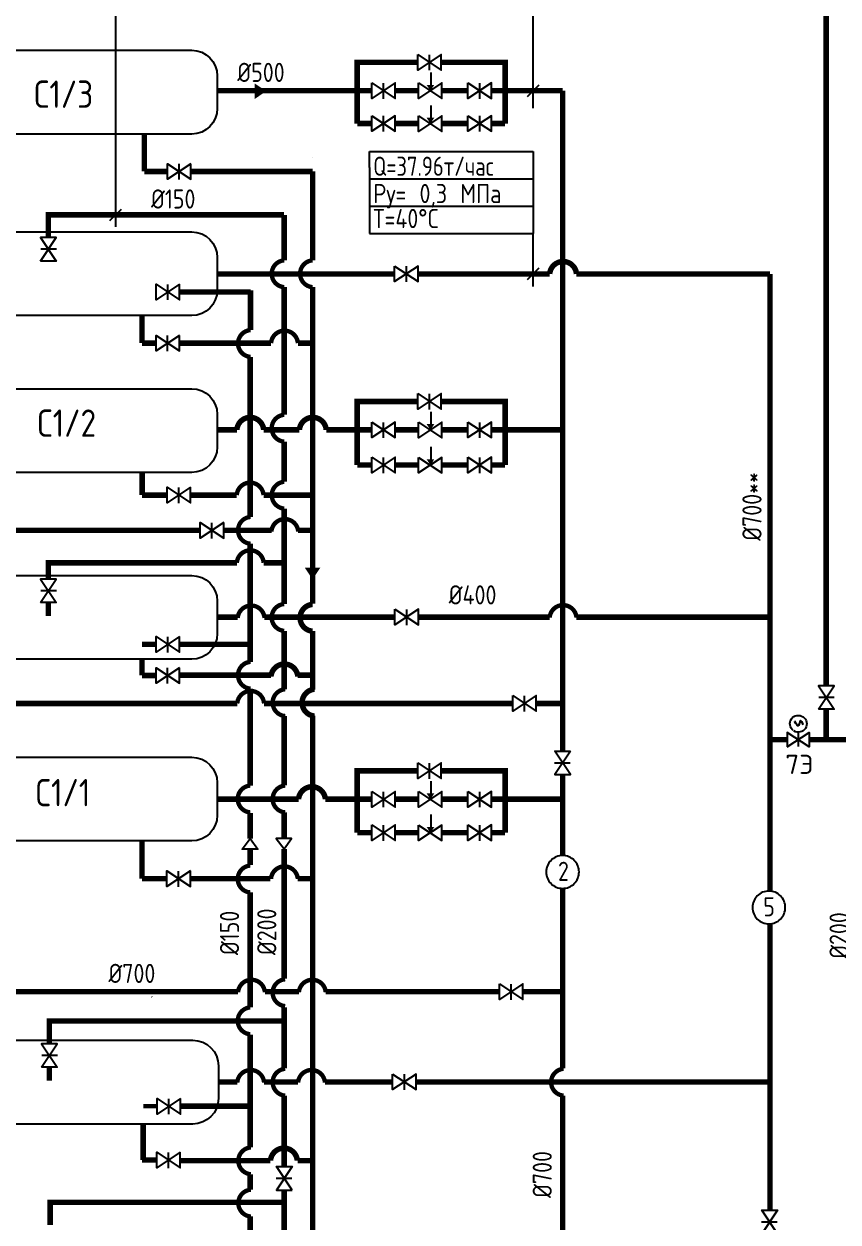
# Model space of a CAD drawing. Extents: x 0 to 118900, y 0 to 84100.
# Drawn here: x 34494 to 49379, y 51157 to 73065 of the extents above; entities that cross this region are included whole.
import ezdxf

# ---------------------------------------------------------------- set-up
doc = ezdxf.new("R2010")
doc.units = 0
doc.header["$LTSCALE"] = 1000
doc.linetypes.add('HIDDEN', pattern=[9.524999999999999, 6.35, -3.175])
doc.layers.get('0').update_dxf_attribs({"linetype": 'CONTINUOUS'})
for name, color, linetype in [('LAYER1', 7, 'CONTINUOUS'), ('LAYER2', 7, 'CONTINUOUS'), ('ВОДА', 135, 'CONTINUOUS'), ('НЕФТЬ', 14, 'CONTINUOUS')]:
    doc.layers.add(name, color=color, linetype=linetype)
doc.styles.get("Standard").update_dxf_attribs({"font": 'txt.shx', "width": 0.75})

msp = doc.modelspace()

# ---------------------------------------------------------------- linework, layer by layer
for p, q in [((36172.23697444925, 69357.70978309633), (36172.23697444925, 73843.73028681662)), ((43804.6733674634, 71526.96491546152), (43804.67336746341, 73826.46911889726)), ((43699.47901948345, 71739.17931051854), (43911.61105383941, 71951.3113448745)), ((40810.1997559364, 70441.48789791191), (40810.1997559364, 70732.92792351349)), ((40810.1997559364, 70732.9279235135), (41671.05387744441, 70732.9279235135)), ((41671.05387744441, 70732.9279235135), (43804.67369840632, 70732.9279235135)), ((43804.67369840632, 70732.9279235135), (43804.67369840632, 69232.9279235135)), ((40810.1997559364, 70441.48789791191), (40810.1997559364, 69232.9279235135)), ((40810.1997559364, 70232.92792351352), (41671.05387744441, 70232.9279235135)), ((41671.05387744441, 70232.9279235135), (43804.67369840632, 70232.9279235135)), ((36067.04262646929, 69468.78018648356), (36279.17466082526, 69680.91222083953)), ((40810.1997559364, 69732.9279235135), (41671.05387744441, 69732.9279235135)), ((41671.05387744441, 69732.9279235135), (43804.67369840632, 69732.9279235135)), ((40810.1997559364, 69232.9279235135), (41671.05387744441, 69232.9279235135)), ((41671.05387744441, 69232.9279235135), (43804.67369840632, 69232.9279235135)), ((43804.67369840632, 68265.45639831867), (43804.67369840632, 69232.9279235135)), ((43699.47935042637, 68393.22956004976), (43911.61138478233, 68605.36159440572))]:
    msp.add_line(p, q)
at = {"color": 14, "const_width": 100}
for points in [[(22029.32434057939, 76653.42727631342), (49162.8640408931, 76653.42727631342), (49162.8640408931, 60962.90068364411)], [(41695.25319310656, 72364.36377180996), (40587.28389446289, 72364.36377180996), (40587.28389446289, 71244.37365849849)], [(43291.80447701423, 71244.37365849849), (43291.80447701423, 72364.36377180996), (42124.39307979745, 72364.36377180996)], [(40853.68503970961, 71844.37365849849), (38029.63814474159, 71844.37365849849)], [(41707.90205310896, 71844.37365849849), (41282.82492640047, 71844.37365849849)], [(42610.65661081002, 71844.37365849849), (42137.04193979985, 71844.37365849849)], [(43291.80447701423, 71844.37365849849), (43039.79649750088, 71844.37365849849)], [(44342.1504024273, 71844.37365849849), (43291.80447701423, 71844.37365849849)], [(44342.1504024273, 71844.37365849849), (44342.1504024273, 70202.06899045329)], [(40853.68503970961, 71244.37365849849), (40587.28389446289, 71244.37365849849)], [(41707.90205310896, 71244.37365849849), (41282.82492640047, 71244.37365849849)], [(42610.65661081002, 71244.37365849849), (42137.04193979985, 71244.37365849849)], [(43291.80447701423, 71244.37365849849), (43039.79649750088, 71244.37365849849)], [(44342.1504024273, 70202.06899045329), (44342.1504024273, 68742.56215235905)], [(44342.1504024273, 68720.73871942094), (44342.1504024273, 59767.52067446349)], [(41695.25319310656, 66162.13709814564), (40587.28389446289, 66162.13709814564), (40587.28389446289, 64999.12843603495)], [(43291.80447701423, 64999.12843603495), (43291.80447701423, 66162.13709814564), (42124.39307979745, 66162.13709814564)], [(38386.22915883086, 65642.14698483417), (38029.63814474159, 65642.14698483417)], [(39529.90101459462, 65642.14698483417), (38876.9164909598, 65642.14698483417)], [(40853.68503970961, 65642.14698483417), (40020.58834672357, 65642.14698483417)], [(41707.90205310896, 65642.14698483417), (41282.82492640047, 65642.14698483417)], [(42610.65661081002, 65642.14698483417), (42137.04193979985, 65642.14698483417)], [(44342.1504024273, 65642.14698483417), (43039.79649750088, 65642.14698483417)], [(40853.68503970961, 64999.12843603495), (40587.28389446289, 64999.12843603495)], [(41707.90205310896, 64999.12843603495), (41282.82492640047, 64999.12843603495)], [(42610.65661081002, 64999.12843603495), (42137.04193979985, 64999.12843603495)], [(43291.80447701423, 64999.12843603495), (43039.79649750088, 64999.12843603495)], [(38393.61804919188, 60640.04726673714), (30371.73811917074, 60640.04726673714)], [(43430.19962516145, 60640.04726673714), (38884.30538132082, 60640.04726673714)], [(44342.1504024273, 60640.04726673714), (43859.33951185236, 60640.04726673714)], [(49162.8640408931, 60749.96102287649), (49162.8640408931, 60748.33074029867)], [(49162.8640408931, 60533.76079695323), (49162.8640408931, 59978.24225611917)], [(41695.25319310656, 59408.34052427797), (40587.28389446289, 59408.34052427797), (40587.28389446289, 58275.26500015013)], [(43291.80447701423, 58275.26500015013), (43291.80447701423, 59408.34052427797), (42124.39307979745, 59408.34052427797)], [(44342.1504024273, 59338.38078777264), (44342.1504024273, 57857.98874055566)], [(39514.65824475748, 58888.3504109665), (38029.63814474159, 58888.3504109665)], [(40587.28389446289, 58888.3504109665), (40005.34557688642, 58888.3504109665)], [(40853.68503970961, 58888.3504109665), (40587.28389446289, 58888.3504109665)], [(41707.90205310896, 58888.3504109665), (41282.82492640047, 58888.3504109665)], [(42610.65661081002, 58888.3504109665), (42137.04193979985, 58888.3504109665)], [(43291.80447701423, 58888.3504109665), (43039.79649750088, 58888.3504109665)], [(44342.1504024273, 58888.3504109665), (43291.80447701423, 58888.3504109665)], [(40853.68503970961, 58275.26500015013), (40587.28389446289, 58275.26500015013)], [(41707.90205310896, 58275.26500015013), (41282.82492640047, 58275.26500015013)], [(42610.65661081002, 58275.26500015013), (42137.04193979985, 58275.26500015013)], [(43291.80447701423, 58275.26500015013), (43039.79649750088, 58275.26500015013)], [(44342.1504024273, 57257.98993691766), (44342.1504024273, 53967.74833465507)], [(29353.70717029451, 55367.82014227621), (38409.45079655152, 55367.82014227621)], [(38898.44743181989, 55367.82014227621), (39522.05923872374, 55367.82014227621)], [(40011.0558304818, 55367.82014227621), (43187.50592646142, 55367.82014227621)], [(43616.64581315231, 55367.82014227621), (44342.1504024273, 55367.82014227621)], [(44342.1504024273, 53470.19124059543), (44342.1504024273, 50678.50348908089)]]:
    msp.add_lwpolyline(points, dxfattribs=at)
for points in [[(37560.88814474159, 71051.79291105548), (31649.95982500643, 71051.7929110555, -0.414213562373095), (31181.20982500643, 71520.5429110555), (31181.20982500643, 72114.13441475306, -0.4142135623730953), (31649.95982500643, 72582.88441475306), (37560.88814474159, 72582.88441475306, -0.414213562373095), (38029.63814474159, 72114.13441475306), (38029.63814474159, 71520.54291105548, -0.4142135623730953)], [(37560.88814474159, 67730.93287523501), (31649.95982500643, 67730.93287523501, -0.4142135623730949), (31181.20982500643, 68199.68287523501), (31181.20982500643, 68793.27437893259, -0.4142135623730953), (31649.95982500643, 69262.02437893259), (37560.88814474159, 69262.02437893259, -0.414213562373095), (38029.63814474159, 68793.27437893259), (38029.63814474159, 68199.68287523501, -0.4142135623730954)], [(37560.88814474159, 64862.73489260078), (31649.95982500643, 64862.7348926008, -0.4142135623730949), (31181.20982500643, 65331.4848926008), (31181.20982500643, 65925.07639629835, -0.4142135623730952), (31649.95982500643, 66393.82639629835), (37560.88814474159, 66393.82639629835, -0.414213562373095), (38029.63814474159, 65925.07639629835), (38029.63814474159, 65331.48489260078, -0.4142135623730953)], [(37560.88814474159, 61448.64580353259), (31649.95982500643, 61448.64580353262, -0.414213562373095), (31181.20982500643, 61917.39580353262), (31181.20982500643, 62510.98730723019, -0.4142135623730953), (31649.95982500643, 62979.73730723019), (37560.88814474159, 62979.73730723019, -0.4142135623730949), (38029.63814474159, 62510.98730723019), (38029.63814474159, 61917.39580353259, -0.4142135623730954)], [(37560.88814474159, 58126.33892733222), (31649.95982500643, 58126.33892733222, -0.414213562373095), (31181.20982500643, 58595.08892733222), (31181.20982500643, 59188.6804310298, -0.4142135623730952), (31649.95982500643, 59657.4304310298), (37560.88814474159, 59657.4304310298, -0.414213562373095), (38029.63814474159, 59188.6804310298), (38029.63814474159, 58595.08892733222, -0.4142135623730953)], [(37580.1147517513, 52949.55313951066), (31669.18643201614, 52949.55313951067, -0.4142135623730951), (31200.43643201614, 53418.30313951067), (31200.43643201614, 54011.89464320824, -0.4142135623730952), (31669.18643201614, 54480.64464320824), (37580.1147517513, 54480.64464320824, -0.4142135623730951), (38048.8647517513, 54011.89464320824), (38048.8647517513, 53418.30313951066, -0.4142135623730953)]]:
    msp.add_lwpolyline(points, format="xyb", close=True)
for points in [[(41695.25319310656, 72507.7523523625), (42124.39307979745, 72222.63029979594), (42124.39307979745, 72507.7523523625), (41695.25319310656, 72222.63029979594), (41695.25319310656, 72507.7523523625)], [(41911.06869617687, 72364.36377180996), (41908.57757672714, 72364.36377180996)], [(41911.45341902983, 72217.42325517641), (41911.45341902983, 72502.54530774296)], [(41932.93541621967, 72175.2532333013), (41932.93541621967, 71867.68503257436)], [(40853.68503970961, 71987.30795576746), (41282.82492640047, 71702.18590320092), (41282.82492640047, 71987.30795576746), (40853.68503970961, 71702.18590320092), (40853.68503970961, 71987.30795576746)], [(41069.88526563288, 71696.9788585814), (41069.88526563288, 71982.10091114795)], [(41707.90205310896, 71985.28526929673), (42137.04193979985, 71700.16321673019), (42137.04193979985, 71985.28526929673), (41707.90205310896, 71700.16321673019), (41707.90205310896, 71985.28526929673)], [(42610.65661081002, 71987.30795576746), (43039.79649750088, 71702.18590320092), (43039.79649750088, 71987.30795576746), (42610.65661081002, 71702.18590320092), (42610.65661081002, 71987.30795576746)], [(42826.85683673329, 71696.9788585814), (42826.85683673329, 71982.10091114795)], [(41068.81679673126, 71844.37365849849), (41067.69316937885, 71844.37365849849)], [(42825.78836783167, 71844.37365849849), (42824.66474047923, 71844.37365849849)], [(41932.93541621967, 71575.27233559088), (41932.93541621967, 71267.70413486395)], [(40853.68503970961, 71387.30795576746), (41282.82492640047, 71102.18590320092), (41282.82492640047, 71387.30795576746), (40853.68503970961, 71102.18590320092), (40853.68503970961, 71387.30795576746)], [(41068.81679673126, 71244.37365849849), (41067.69316937885, 71244.37365849849)], [(41069.88526563288, 71096.9788585814), (41069.88526563288, 71382.10091114795)], [(41707.90205310896, 71385.28526929673), (42137.04193979985, 71100.16321673019), (42137.04193979985, 71385.28526929673), (41707.90205310896, 71100.16321673019), (41707.90205310896, 71385.28526929673)], [(42610.65661081002, 71387.30795576746), (43039.79649750088, 71102.18590320092), (43039.79649750088, 71387.30795576746), (42610.65661081002, 71102.18590320092), (42610.65661081002, 71387.30795576746)], [(42825.78836783167, 71244.37365849849), (42824.66474047923, 71244.37365849849)], [(42826.85683673329, 71096.9788585814), (42826.85683673329, 71382.10091114795)], [(39770.13070305016, 70630.77956258776), (39770.13070305016, 70627.51899743211)], [(37547.34185208462, 70509.80310339003), (37118.20196539373, 70224.68105082348), (37118.20196539373, 70509.80310339003), (37547.34185208462, 70224.68105082348), (37547.34185208462, 70509.80310339003)], [(37331.14162616135, 70219.47400620395), (37331.14162616135, 70504.59605877049)], [(34796.90378986369, 68730.16492557996), (35082.02584243024, 69159.30481227083), (34796.90378986369, 69159.30481227083), (35082.02584243024, 68730.16492557996), (34796.90378986369, 68730.16492557996)], [(35088.31605253793, 68944.73486892538), (34803.1939999714, 68944.73486892538)], [(41271.70419731858, 68638.3539377044), (41700.84408400947, 68353.23188513788), (41700.84408400947, 68638.3539377044), (41271.70419731858, 68353.23188513788), (41271.70419731858, 68638.3539377044)], [(41487.90442324185, 68348.02484051834), (41487.90442324185, 68633.1468930849)], [(41491.13678655674, 68492.56215235905), (41481.41149477131, 68492.56215235905)], [(41491.13678655674, 68492.56215235905), (41481.41149477131, 68492.56215235905)], [(37338.87604803802, 68307.77468945389), (36909.73616134716, 68022.65263688733), (36909.73616134716, 68307.77468945389), (37338.87604803802, 68022.65263688733), (37338.87604803802, 68307.77468945389)], [(37122.67582211475, 68017.44559226782), (37122.67582211475, 68302.56764483434)], [(37337.41212248435, 67371.01578030674), (36908.27223579347, 67085.8937277402), (36908.27223579347, 67371.01578030674), (37337.41212248435, 67085.8937277402), (37337.41212248435, 67371.01578030674)], [(37121.21189656109, 67080.68668312067), (37121.21189656109, 67365.80873568721)], [(41695.25319310656, 66305.52567869818), (42124.39307979745, 66020.40362613164), (42124.39307979745, 66305.52567869818), (41695.25319310656, 66020.40362613164), (41695.25319310656, 66305.52567869818)], [(41911.06869617687, 66162.13709814564), (41908.57757672714, 66162.13709814564)], [(41911.45341902983, 66015.19658151211), (41911.45341902983, 66300.31863407863)], [(41932.93541621967, 65973.02655963699), (41932.93541621967, 65665.45835891005)], [(40853.68503970961, 65785.08128210314), (41282.82492640047, 65499.95922953661), (41282.82492640047, 65785.08128210314), (40853.68503970961, 65499.95922953661), (40853.68503970961, 65785.08128210314)], [(41069.88526563288, 65494.75218491707), (41069.88526563288, 65779.87423748363)], [(41707.90205310896, 65783.05859563242), (42137.04193979985, 65497.93654306588), (42137.04193979985, 65783.05859563242), (41707.90205310896, 65497.93654306588), (41707.90205310896, 65783.05859563242)], [(42610.65661081002, 65785.08128210314), (43039.79649750088, 65499.95922953661), (43039.79649750088, 65785.08128210314), (42610.65661081002, 65499.95922953661), (42610.65661081002, 65785.08128210314)], [(42826.85683673329, 65494.75218491707), (42826.85683673329, 65779.87423748363)], [(41068.81679673126, 65642.14698483417), (41067.69316937885, 65642.14698483417)], [(42825.78836783167, 65642.14698483417), (42824.66474047923, 65642.14698483417)], [(41932.93541621967, 65330.02711312735), (41932.93541621967, 65022.45891240041)], [(40853.68503970961, 65142.06273330393), (41282.82492640047, 64856.94068073739), (41282.82492640047, 65142.06273330393), (40853.68503970961, 64856.94068073739), (40853.68503970961, 65142.06273330393)], [(41069.88526563288, 64851.73363611786), (41069.88526563288, 65136.85568868442)], [(41707.90205310896, 65140.04004683319), (42137.04193979985, 64854.91799426665), (42137.04193979985, 65140.04004683319), (41707.90205310896, 64854.91799426665), (41707.90205310896, 65140.04004683319)], [(42610.65661081002, 65142.06273330393), (43039.79649750088, 64856.94068073739), (43039.79649750088, 65142.06273330393), (42610.65661081002, 64856.94068073739), (42610.65661081002, 65142.06273330393)], [(42826.85683673329, 64851.73363611786), (42826.85683673329, 65136.85568868442)], [(41068.81679673126, 64999.12843603495), (41067.69316937885, 64999.12843603495)], [(42825.78836783167, 64999.12843603495), (42824.66474047923, 64999.12843603495)], [(37538.87604803802, 64591.98787544249), (37109.73616134716, 64306.86582287595), (37109.73616134716, 64591.98787544249), (37538.87604803802, 64306.86582287595), (37538.87604803802, 64591.98787544249)], [(37322.67582211475, 64301.65877825642), (37322.67582211475, 64586.78083082296)], [(38145.77341662787, 63947.33609563918), (37716.63352993701, 63662.21404307264), (37716.63352993701, 63947.33609563918), (38145.77341662787, 63662.21404307264), (38145.77341662787, 63947.33609563918)], [(37929.5731907046, 63657.00699845311), (37929.5731907046, 63942.12905101966)], [(34796.90378986369, 62485.06473669412), (35082.02584243024, 62914.20462338499), (34796.90378986369, 62914.20462338499), (35082.02584243024, 62485.06473669412), (34796.90378986369, 62485.06473669412)], [(35087.23288704979, 62701.26496261737), (34802.11083448323, 62701.26496261737)], [(34938.38165065882, 62701.26496261737), (34938.38165065882, 62698.00439746174)], [(41277.64470490778, 62362.39015285609), (41706.78459159867, 62077.26810028956), (41706.78459159867, 62362.39015285609), (41277.64470490778, 62077.26810028956), (41277.64470490778, 62362.39015285609)], [(41493.84493083105, 62072.06105567001), (41493.84493083105, 62357.18310823657)], [(41497.07729414594, 62216.59836751073), (41487.35200236051, 62216.59836751073)], [(41497.07729414591, 62216.59836751073), (41487.35200236051, 62216.59836751073)], [(37338.87604803802, 61862.30163258477), (36909.73616134716, 61577.17958001822), (36909.73616134716, 61862.30163258477), (37338.87604803802, 61577.17958001822), (37338.87604803802, 61862.30163258477)], [(37122.67582211475, 61571.9725353987), (37122.67582211475, 61857.09458796524)], [(37337.41212248435, 61294.03900631251), (36908.27223579347, 61008.91695374596), (36908.27223579347, 61294.03900631251), (37337.41212248435, 61008.91695374596), (37337.41212248435, 61294.03900631251)], [(37121.21189656109, 61003.70990912643), (37121.21189656109, 61288.83196169298)], [(49020.30301460982, 60533.76079695323), (49305.42506717637, 60962.90068364411), (49020.30301460982, 60962.90068364411), (49305.42506717637, 60533.76079695323), (49020.30301460982, 60533.76079695323)], [(49310.63211179586, 60749.96102287649), (49025.51005922936, 60749.96102287649)], [(49161.78087540492, 60749.96102287649), (49161.78087540492, 60746.70045772085)], [(48450.34511163842, 59846.58429712604), (48851.46437979522, 60109.9002151123), (48851.46437979522, 59846.58429712604), (48450.34511163842, 60109.9002151123), (48450.34511163842, 59846.58429712604)], [(48650.55799735448, 60114.70902495933), (48650.55799735448, 59851.39310697308)], [(44484.71142871057, 59767.52067446349), (44199.58937614403, 59338.38078777264), (44484.71142871057, 59338.38078777264), (44199.58937614403, 59767.52067446349), (44484.71142871057, 59767.52067446349)], [(41695.25319310656, 59551.72910483051), (42124.39307979745, 59266.60705226396), (42124.39307979745, 59551.72910483051), (41695.25319310656, 59266.60705226396), (41695.25319310656, 59551.72910483051)], [(41911.06869617687, 59408.34052427797), (41908.57757672714, 59408.34052427797)], [(41911.45341902983, 59261.40000764444), (41911.45341902983, 59546.52206021096)], [(44194.3823315245, 59551.32044854022), (44479.50438409105, 59551.32044854022)], [(41932.93541621967, 59219.22998576931), (41932.93541621967, 58911.66178504238)], [(40853.68503970961, 59031.28470823548), (41282.82492640047, 58746.16265566894), (41282.82492640047, 59031.28470823548), (40853.68503970961, 58746.16265566894), (40853.68503970961, 59031.28470823548)], [(41069.88526563288, 58740.9556110494), (41069.88526563288, 59026.07766361596)], [(41707.90205310896, 59029.26202176475), (42137.04193979985, 58744.13996919821), (42137.04193979985, 59029.26202176475), (41707.90205310896, 58744.13996919821), (41707.90205310896, 59029.26202176475)], [(42610.65661081002, 59031.28470823548), (43039.79649750088, 58746.16265566894), (43039.79649750088, 59031.28470823548), (42610.65661081002, 58746.16265566894), (42610.65661081002, 59031.28470823548)], [(42826.85683673329, 58740.9556110494), (42826.85683673329, 59026.07766361596)], [(41068.81679673126, 58888.3504109665), (41067.69316937885, 58888.3504109665)], [(42825.78836783167, 58888.3504109665), (42824.66474047923, 58888.3504109665)], [(41932.93541621967, 58606.16367724253), (41932.93541621967, 58298.59547651559)], [(40853.68503970961, 58418.19929741911), (41282.82492640047, 58133.07724485257), (41282.82492640047, 58418.19929741911), (40853.68503970961, 58133.07724485257), (40853.68503970961, 58418.19929741911)], [(41068.81679673126, 58275.26500015013), (41067.69316937885, 58275.26500015013)], [(41069.88526563288, 58127.87020023304), (41069.88526563288, 58412.9922527996)], [(41707.90205310896, 58416.17661094837), (42137.04193979985, 58131.05455838183), (42137.04193979985, 58416.17661094837), (41707.90205310896, 58131.05455838183), (41707.90205310896, 58416.17661094837)], [(42610.65661081002, 58418.19929741911), (43039.79649750088, 58133.07724485257), (43039.79649750088, 58418.19929741911), (42610.65661081002, 58133.07724485257), (42610.65661081002, 58418.19929741911)], [(42825.78836783167, 58275.26500015013), (42824.66474047923, 58275.26500015013)], [(42826.85683673329, 58127.87020023304), (42826.85683673329, 58412.9922527996)], [(37536.72871552588, 57576.66928785877), (37107.58882883505, 57291.54723529222), (37107.58882883505, 57576.66928785877), (37536.72871552588, 57291.54723529222), (37536.72871552588, 57576.66928785877)], [(37320.52848960264, 57286.34019067269), (37320.52848960264, 57571.46224323924)], [(43187.50592646142, 55510.38116855948), (43616.64581315231, 55225.25911599294), (43616.64581315231, 55510.38116855948), (43187.50592646142, 55225.25911599294), (43187.50592646142, 55510.38116855948)], [(43403.70615238466, 55220.05207137341), (43403.70615238466, 55505.17412393996)], [(36826.72400596936, 55279.23320002553), (36829.75649463743, 55275.94043941358)], [(43402.63768348307, 55367.44687129051), (43401.51405613066, 55367.44687129051)], [(34816.1303968734, 53987.81252914046), (35101.25244943995, 54416.95241583134), (34816.1303968734, 54416.95241583134), (35101.25244943995, 53987.81252914046), (34816.1303968734, 53987.81252914046)], [(35106.4594940595, 54204.01275506373), (34821.33744149294, 54204.01275506373)], [(34957.60825766853, 54204.01275506373), (34957.60825766853, 54200.75218990808)], [(41233.80312476336, 53863.54012000043), (41662.94301145425, 53578.41806743389), (41662.94301145425, 53863.54012000043), (41233.80312476336, 53578.41806743389), (41233.80312476336, 53863.54012000043)], [(41453.23571400152, 53717.74833465507), (41443.51042221615, 53717.74833465507)], [(41453.23571400152, 53717.74833465507), (41443.51042221609, 53717.74833465507)], [(41450.00335068663, 53573.21102281435), (41450.00335068663, 53858.33307538091)], [(37358.10265504773, 53417.27734047898), (36928.96276835687, 53132.15528791243), (36928.96276835687, 53417.27734047898), (37358.10265504773, 53132.15528791243), (37358.10265504773, 53417.27734047898)], [(37141.90242912446, 53126.94824329291), (37141.90242912446, 53412.07029585945)], [(37352.84582401242, 52432.64721879677), (36923.70593732153, 52147.52516623022), (36923.70593732153, 52432.64721879677), (37352.84582401242, 52147.52516623022), (37352.84582401242, 52432.64721879677)], [(37136.64559808915, 52142.31812161069), (37136.64559808915, 52427.44017417723)], [(39396.14809364869, 51741.38032574233), (39111.02604108214, 52170.52021243323), (39396.14809364869, 52170.52021243323), (39111.02604108214, 51741.38032574233), (39396.14809364869, 51741.38032574233)], [(39105.81899646259, 51960.0125486382), (39390.94104902915, 51960.0125486382)], [(48272.18420925099, 50944.075249495), (47987.06215668446, 51373.21513618588), (48272.18420925099, 51373.21513618588), (47987.06215668446, 50944.075249495), (48272.18420925099, 50944.075249495)], [(47981.85511206492, 51160.27547541826), (48266.97716463148, 51160.27547541826)]]:
    msp.add_lwpolyline(points)
for points, format in [([(41926.61678558704, 71950.35521725635, 140.625, 0, 0), (41926.61678558704, 71842.62265854316, 0, 0.02493451846078548, 0), (41926.61678558704, 71842.60355625357, 0, 0.02493451846078548, 0)], "xyseb"), ([(41926.61678558704, 71350.35521725635, 140.625, 0, 0), (41926.61678558704, 71242.62265854316, 0, 0.02493451846078548, 0), (41926.61678558704, 71242.60355625357, 0, 0.02493451846078548, 0)], "xyseb"), ([(41926.61678558704, 65748.12854359204, 140.625, 0, 0), (41926.61678558704, 65640.39598487885, 0, 0.02493451846078548, 0), (41926.61678558704, 65640.37688258925, 0, 0.02493451846078548, 0)], "xyseb"), ([(41926.61678558704, 65105.10999479282, 140.625, 0, 0), (41926.61678558704, 64997.37743607962, 0, 0.02493451846078548, 0), (41926.61678558704, 64997.35833379003, 0, 0.02493451846078548, 0)], "xyseb"), ([(48559.97153800429, 60145.45803841757, -39.33125196932416), (48572.87574565184, 60136.67274881194)], "xyb"), ([(41926.61678558704, 58994.33196972437, 140.625, 0, 0), (41926.61678558704, 58886.59941101117, 0, 0.02493451846078548, 0), (41926.61678558704, 58886.58030872158, 0, 0.02493451846078548, 0)], "xyseb"), ([(41926.61678558704, 58381.24655890799, 140.625, 0, 0), (41926.61678558704, 58273.5140001948, 0, 0.02493451846078548, 0), (41926.61678558704, 58273.49489790521, 0, 0.02493451846078548, 0)], "xyseb")]:
    msp.add_lwpolyline(points, format=format)
at = {"color": 6, "const_width": 100}
for points in [[(39771.2138685383, 70367.24207710676), (39771.2138685383, 68742.56215235905)], [(39771.2138685383, 68251.8748202301), (39771.2138685383, 62466.59836751073)], [(39771.2138685383, 61966.59836751073), (39771.2138685383, 60894.39957272167)], [(39771.2138685383, 60414.64956826344), (39771.2138685383, 46188.29291362455)]]:
    msp.add_lwpolyline(points, dxfattribs=at)
at = {"color": 40, "const_width": 100}
for points in [[(39251.2138685383, 69573.97453446352), (39251.2138685383, 68742.49241989359)], [(38636.3397547667, 68196.81908258017), (38636.3397547667, 67467.3106413317)], [(39251.2138685383, 68251.94455269558), (39251.2138685383, 65917.471410937)], [(38631.2138685383, 66977.04550386204), (38631.2138685383, 64050.4826506607)], [(39251.2138685383, 65426.92354373898), (39251.2138685383, 64692.8657740246)], [(39251.2138685383, 64202.52644053048), (39251.2138685383, 62457.79577836418)], [(38631.2138685383, 63560.63970785037), (38631.2138685383, 61400.05406333307)], [(39251.2138685383, 61967.10844623523), (39251.2138685383, 60897.8244608126)], [(38631.2138685383, 60910.21112052275), (38631.2138685383, 59138.3504109665)], [(39251.2138685383, 60411.22468017251), (39251.2138685383, 59145.11044459775)], [(38631.2138685383, 58638.3504109665), (38631.2138685383, 58169.30550242838)], [(39251.2138685383, 58649.6864754975), (39251.2138685383, 58169.80549196467)], [(38631.2138685383, 57977.88763822654), (38631.2138685383, 57684.10826157549)], [(39251.2138685383, 57978.38762776283), (39251.2138685383, 55605.13133268451)], [(38631.2138685383, 57184.10826157549), (38631.2138685383, 55081.62213802402)], [(39251.2138685383, 55081.99193719255), (39251.2138685383, 53967.74833465507)], [(38631.2138685383, 54581.62213802402), (38631.2138685383, 52520.72083025127)], [(39251.2138685383, 53467.74833465507), (39251.2138685383, 52170.52021243323)], [(38631.2138685383, 52032.08254275793), (38631.2138685383, 51747.66863808072)], [(39251.2138685383, 51741.38032574233), (39251.2138685383, 49846.80525303497)], [(38631.2138685383, 51259.03035058737), (38631.2138685383, 49607.69350643005)]]:
    msp.add_lwpolyline(points, dxfattribs=at)
at = {"const_width": 100}
for points in [[(41271.70419731858, 68492.56215235905), (38029.63814474159, 68492.56215235905)], [(44106.00599562953, 68492.56215235905), (41700.84408400947, 68492.56215235905)], [(48136.16534180165, 68492.56215235905), (44596.69332775848, 68492.56215235905)], [(48136.16534180165, 57208.82605095295), (48136.16534180165, 68492.56215235905)], [(38403.81576505682, 62216.59836751073), (38029.63814474159, 62216.59836751073)], [(41277.64470490778, 62216.59836751073), (38891.44710163197, 62216.59836751073)], [(44106.59697095776, 62216.59836751073), (41706.78459159867, 62216.59836751073)], [(48136.16534180165, 62216.59836751073), (44596.10235243024, 62216.59836751073)], [(48136.16534180165, 51373.21513618588), (48136.16534180165, 56610.32184753718)], [(38394.86803482381, 53717.74833465507), (38048.8647517513, 53717.74833465507)], [(39507.47647680844, 53717.74833465507), (38883.9149705678, 53717.74833465507)], [(41233.80312476336, 53717.74833465507), (39996.52336941729, 53717.74833465507)], [(48136.16534180165, 53717.74833465507), (41662.94301145425, 53717.74833465507)]]:
    msp.add_lwpolyline(points, dxfattribs=at)
at = {"color": 7}
for points in [[(43430.19962516145, 60783.68734798511), (43859.33951185236, 60498.56529541855), (43859.33951185236, 60783.68734798511), (43430.19962516145, 60498.56529541855), (43430.19962516145, 60783.68734798511)], [(43646.39985108469, 60493.35825079904), (43646.39985108469, 60778.48030336558)], [(43646.39366429715, 60640.04726673714), (43643.14547271666, 60640.04726673714)]]:
    msp.add_lwpolyline(points, dxfattribs=at)
at = {"color": 7, "const_width": 100}
for points in [[(48136.16534180165, 59978.24225611917), (48450.34511163842, 59978.24225611917)], [(48851.46437979522, 59978.24225611917), (57785.04307861259, 59978.24225611917)]]:
    msp.add_lwpolyline(points, dxfattribs=at)
for points, knots in [([(48667.08372061735, 60263.26814430877), (48662.89286795573, 60249.42388531123), (48646.26498513517, 60204.10625215084), (48610.48637137335, 60260.97513723429), (48588.89233619056, 60305.43788379594), (48588.12889224078, 60304.82658700721)], [1.558942952228146, 1.558942952228146, 1.558942952228146, 1.558942952228146, 1.95279987647761, 2.998133453286378, 3.030734244505349, 3.030734244505349, 3.030734244505349, 3.030734244505349]), ([(48668.28819065058, 60265.07640230157), (48664.09733798701, 60251.23214330403), (48647.46945516777, 60205.91451014366), (48611.69084140589, 60262.78339522711), (48590.0968062231, 60307.24614178873), (48589.33336227268, 60306.63484500002)], [1.558942952228146, 1.558942952228146, 1.558942952228146, 1.558942952228146, 1.95279987647761, 2.998133453286378, 3.030734244505349, 3.030734244505349, 3.030734244505349, 3.030734244505349]), ([(48668.89042566621, 60265.67941399221), (48664.69957300322, 60251.83515499334), (48648.07169018337, 60206.51752183362), (48612.29307642218, 60263.38640691707), (48590.69904123934, 60307.8491534787), (48589.93559728831, 60307.23785668998)], [1.558942952228146, 1.558942952228146, 1.558942952228146, 1.558942952228146, 1.95279987647761, 2.998133453286378, 3.030734244505349, 3.030734244505349, 3.030734244505349, 3.030734244505349]), ([(48669.49245150026, 60269.89816459073), (48665.30159883734, 60256.05390559186), (48648.67371601748, 60210.73627243149), (48612.89510225621, 60267.60515751494), (48591.30106707278, 60312.06790407656), (48590.53762312239, 60311.45660728787)], [1.558942952228146, 1.558942952228146, 1.558942952228146, 1.558942952228146, 1.95279987647761, 2.998133453286378, 3.030734244505349, 3.030734244505349, 3.030734244505349, 3.030734244505349]), ([(48670.69692153216, 60266.88466029442), (48666.50606886984, 60253.04040129555), (48649.87818604929, 60207.72276813648), (48614.09957228811, 60264.59165321993), (48592.50553710468, 60309.05439978155), (48591.74209315423, 60308.44310299286)], [1.558942952228146, 1.558942952228146, 1.558942952228146, 1.558942952228146, 1.95279987647761, 2.998133453286378, 3.030734244505349, 3.030734244505349, 3.030734244505349, 3.030734244505349]), ([(48741.59088340471, 60248.78418807808), (48721.2711151696, 60286.46769354564), (48689.20618906792, 60345.93288055449), (48674.67214241426, 60289.28337941472), (48668.94419093162, 60269.55905846127)], [0, 0, 0, 0, 0.9505670851436503, 1.500010383343458, 1.500010383343458, 1.500010383343458, 1.500010383343458]), ([(48742.79535343661, 60250.59244607156), (48722.47558520149, 60288.27595153849), (48690.41065909981, 60347.74113854665), (48675.87661244615, 60291.09163740755), (48670.14866096346, 60271.36731645407)], [0, 0, 0, 0, 0.9505670851436503, 1.500010383343458, 1.500010383343458, 1.500010383343458, 1.500010383343458]), ([(48743.99961428693, 60255.41420836004), (48723.67984605182, 60293.09771382631), (48691.61491994953, 60352.56290083513), (48677.08087329587, 60295.91339969537), (48671.35292181384, 60276.18907874191)], [0, 0, 0, 0, 0.9505670851436503, 1.500010383343458, 1.500010383343458, 1.500010383343458, 1.500010383343458]), ([(48743.99961428693, 60251.19506922233), (48723.67984605182, 60288.87857468989), (48691.61491994953, 60348.34376169743), (48677.08087329587, 60291.69426055767), (48671.35292181384, 60271.96993960551)], [0, 0, 0, 0, 0.9505670851436503, 1.500010383343458, 1.500010383343458, 1.500010383343458, 1.500010383343458])]:
    msp.add_open_spline(points, degree=3, knots=knots)
at = {"layer": 'LAYER1', "color": 7}
for points in [[(38631.2138685383, 58169.30550242838), (38768.77008931062, 57977.88763822654), (38483.61172637125, 57977.88763822654), (38631.2138685383, 58169.30550242838)], [(39251.2138685383, 57978.38762776283), (39388.77008931062, 58169.80549196467), (39103.61172637125, 58169.80549196467), (39251.2138685383, 57978.38762776283)]]:
    msp.add_lwpolyline(points, dxfattribs=at)
at = {"layer": 'LAYER2', "color": 40, "const_width": 80}
for points in [[(39252.15895113623, 68251.8748202301, -0.930729749213274), (39252.15895113623, 68742.56215235905)], [(38636.3397547667, 66976.62330920274, -0.930729749213274), (38636.3397547667, 67467.31064133169)], [(39252.15895113623, 65426.85381127351, -0.930729749213274), (39252.15895113623, 65917.54114340246)], [(39253.48807614858, 64202.35244121306, -0.930729749213274), (39253.48807614858, 64693.03977334201)], [(38636.3397547667, 63560.21751319106, -0.930729749213274), (38636.3397547667, 64050.90484532001)], [(38386.22915883086, 63211.78783524086, -0.930729749213274), (38876.9164909598, 63211.78783524086)], [(39251.2138685383, 61967.10844623523, -0.930729749213274), (39251.2138685383, 62457.79577836418)], [(38636.3397547667, 60909.78892586344, -0.930729749213274), (38636.3397547667, 61400.47625799238)], [(39269.77211761384, 60409.18090442808, -0.930729749213274), (39269.77211761384, 60899.86823655703)], [(38631.2138685383, 58647.66307883756, -0.930729749213274), (38631.2138685383, 59138.3504109665)], [(39269.6348296603, 58647.66307883756, -0.930729749213274), (39269.6348296603, 59138.3504109665)], [(38631.2138685383, 57184.47760441867, -0.930729749213274), (38631.2138685383, 57675.16493654761)], [(39269.6348296603, 55105.55084196492, -0.930729749213274), (39269.6348296603, 55596.23817409387)], [(38631.2138685383, 54590.93480589507, -0.930729749213274), (38631.2138685383, 55081.62213802402)], [(39269.6348296603, 53468.16784393548, -0.930729749213274), (39269.6348296603, 53958.85517606443)], [(38642.089005372, 52031.05802044013, -0.930729749213274), (38642.089005372, 52521.74535256907)], [(38642.089005372, 51258.00582826958, -0.930729749213274), (38642.089005372, 51748.69316039852)]]:
    msp.add_lwpolyline(points, format="xyb", dxfattribs=at)
at = {"layer": 'LAYER2', "color": 6}
for points, const_width in [([(39771.2138685383, 68251.8748202301, -0.930729749213274), (39771.2138685383, 68742.56215235905)], 80), ([(39011.99956245613, 67228.45475402346, -0.930729749213274), (39502.68689458507, 67228.45475402346)], 80), ([(38384.06518144361, 64449.42684915921, -0.930729749213274), (38874.75251357256, 64449.42684915921)], 80), ([(39017.89366162536, 63782.65226427087, -0.930729749213274), (39508.58099375431, 63782.65226427087)], 80), ([(39771.2138685383, 61960.92176703828, -0.930729749213274), (39771.2138685383, 62451.60909916722)], 100), ([(39010.47826301037, 61132.05364223578, -0.930729749213274), (39501.16559513932, 61132.05364223578)], 100), ([(39808.0311127626, 60409.18090442808, -0.930729749213274), (39808.0311127626, 60899.86823655703)], 100), ([(39010.47826301037, 57431.4100894044, -0.930729749213274), (39501.16559513932, 57431.4100894044)], 80), ([(39001.2138685383, 52280.14175355631, -0.930729749213274), (39491.90120066724, 52280.14175355631)], 100)]:
    msp.add_lwpolyline(points, format="xyb", dxfattribs=dict(at, const_width=const_width))
at = {"layer": 'LAYER2', "color": 7}
for points, const_width in [([(44106.00599562953, 68492.56215235905, -0.930729749213274), (44596.69332775848, 68492.56215235905)], 100), ([(38402.28776727992, 62201.6964254234, -0.930729749213274), (38892.97509940887, 62201.6964254234)], 80), ([(44106.00599562953, 62209.72353517031, -0.930729749213274), (44596.69332775848, 62209.72353517031)], 80), ([(38394.04783663133, 53708.68280581181, -0.930729749213274), (38884.73516876028, 53708.68280581181)], 80), ([(39506.65625704839, 53708.68260824087, -0.930729749213274), (39997.34358917734, 53708.68260824087)], 80)]:
    msp.add_lwpolyline(points, format="xyb", dxfattribs=dict(at, const_width=const_width))
at = {"layer": 'LAYER2', "color": 14}
for points, const_width in [([(38386.22915883086, 65642.14698483417, -0.930729749213274), (38876.9164909598, 65642.14698483417)], 100), ([(39529.90101459462, 65642.14698483417, -0.930729749213274), (40020.58834672357, 65642.14698483417)], 100), ([(38393.61804919188, 60640.04726673714, -0.930729749213274), (38884.30538132082, 60640.04726673714)], 80), ([(39514.65824475748, 58888.3504109665, -0.930729749213274), (40005.34557688642, 58888.3504109665)], 100), ([(38408.60544812123, 55358.52521991736, -0.930729749213274), (38899.29278025018, 55358.52521991736)], 80), ([(39521.2138685383, 55358.52502234641, -0.930729749213274), (40011.90120066724, 55358.52502234641)], 80), ([(44360.5713635493, 53468.16784393548, -0.930729749213274), (44360.5713635493, 53958.85517606443)], 80)]:
    msp.add_lwpolyline(points, format="xyb", dxfattribs=dict(at, const_width=const_width))
at = {"layer": 'ВОДА', "color": 6, "const_width": 100}
for points in [[(36695.72764184597, 70367.24207710676), (36695.72764184597, 71051.79291105548)], [(37118.20196539373, 70367.24207710676), (36695.72764184597, 70367.24207710676)], [(39771.2138685383, 70367.24207710676), (37547.34185208462, 70367.24207710676)], [(36653.20465730398, 67228.45475402346), (36653.20465730398, 67730.93287523501)], [(36908.27223579347, 67228.45475402346), (36653.20465730398, 67228.45475402346)], [(39011.99956245613, 67228.45475402346), (37337.41212248435, 67228.45475402346)], [(39771.2138685383, 67228.45475402346), (39502.68689458507, 67228.45475402346)], [(36654.66858285764, 64449.42684915921), (36654.66858285764, 64862.73489260078)], [(37109.73616134716, 64449.42684915921), (36654.66858285764, 64449.42684915921)], [(38384.06518144361, 64449.42684915921), (37538.87604803802, 64449.42684915921)], [(39771.2138685383, 64449.42684915921), (38874.75251357256, 64449.42684915921)], [(36653.20465730398, 61151.47798002923), (36653.20465730398, 61448.6458035326)], [(36908.27223579347, 61151.47798002923), (36653.20465730398, 61151.47798002923)], [(39013.43242992429, 61156.27798002923), (37337.41212248435, 61156.27798002923)], [(39771.2138685383, 61156.27798002923), (39498.2114282254, 61156.27798002923)], [(36652.52125034551, 58126.33892733222), (36652.52125034551, 57434.10826157549)], [(37107.58882883505, 57434.10826157549), (36652.52125034551, 57434.10826157549)], [(39001.2138685383, 57434.10826157549), (37536.72871552588, 57434.10826157549)], [(39771.2138685383, 57434.10826157549), (39501.2138685383, 57434.10826157549)], [(36672.43126431369, 52290.08619251349), (36672.43126431369, 52949.55313951066)], [(36923.70593732153, 52290.08619251349), (36653.20465730398, 52290.08619251349)], [(39001.2138685383, 52280.14175355631), (37356.63872949407, 52280.14175355631)], [(39790.44047554801, 52280.14175355631), (39501.2138685383, 52280.14175355631)]]:
    msp.add_lwpolyline(points, dxfattribs=at)
at = {"layer": 'ВОДА', "color": 40}
for points, const_width in [([(34939.464816147, 69159.30481227083), (34939.464816147, 69573.97453446352), (39251.2138685383, 69573.97453446352)], 100), ([(38636.3397547667, 68165.21366317061), (37338.87604803802, 68165.21366317061)], 100), ([(34939.464816147, 62914.20462338499), (34939.464816147, 63212.18866402103), (38386.25828673022, 63212.18866402103)], 100), ([(38876.88736306044, 63212.18866402103), (39251.2138685383, 63212.18866402103)], 100), ([(34939.464816147, 62485.06473669412), (34939.464816147, 62236.43743332757)], 100), ([(36909.73616134716, 61719.74060630149), (36654.66858285764, 61719.74060630149)], 100), ([(38631.2138685383, 61719.74060630149), (37338.87604803802, 61719.74060630149)], 100), ([(34958.69142315671, 54416.95241583134), (34958.69142315671, 54831.62213802402), (39270.44047554801, 54831.62213802402)], 100), ([(34958.69142315671, 53987.81252914046), (34958.69142315671, 53739.18522577392)], 100), ([(36928.96276835687, 53274.7163141957), (36673.89518986735, 53274.7163141957)], 80), ([(38631.2138685383, 53274.7163141957), (37358.10265504773, 53274.7163141957)], 100), ([(34972.96210190386, 51101.96008344954), (34972.96210190386, 51516.62980564221), (39284.71115429516, 51516.62980564221)], 100)]:
    msp.add_lwpolyline(points, dxfattribs=dict(at, const_width=const_width))
at = {"layer": 'НЕФТЬ', "color": 14}
msp.add_lwpolyline([(38923.83566362405, 71834.94639844673, 0, 285, 0), (38710.83566362405, 71834.94639844673, 285, 285, 0)], format="xyseb", dxfattribs=at)
at = {"layer": 'НЕФТЬ', "color": 6, "linetype": 'HIDDEN', "ltscale": 0.05, "const_width": 100}
for points in [[(30360.32494918274, 63804.77506935591), (37716.63352993701, 63804.77506935591)], [(39505.98031659656, 63804.77506935591), (39771.2138685383, 63804.77506935591)]]:
    msp.add_lwpolyline(points, dxfattribs=at)
at = {"layer": 'НЕФТЬ', "color": 6, "ltscale": 0.05, "const_width": 100}
msp.add_lwpolyline([(38145.77341662787, 63804.77506935591), (39020.49433878311, 63804.77506935591)], dxfattribs=at)
at = {"layer": 'НЕФТЬ', "color": 6}
msp.add_lwpolyline([(39771.2138685383, 62910.40334568976, 0, 285, 0), (39771.2138685383, 63123.40334568976, 285, 285, 0)], format="xyseb", dxfattribs=at)
at = {"layer": 'НЕФТЬ', "color": 7}
for points in [[(44342.74949194049, 57857.98933873666, 0.09849140335710892), (44227.94446223098, 57835.15319849006, 0.09849140335718846), (44130.61745758454, 57770.12137309264, 0.0984914033570317), (44065.58563218711, 57672.79436844625, 0.09849140335712778), (44042.74949194049, 57557.98933873666, 0.09849140335696199), (44065.58563218708, 57443.18430902698, 0.09849140335674403), (44130.61745758454, 57345.85730438068, 0.09849140335697944), (44227.94446223089, 57280.82547898326, 0.09849140335703546), (44342.74949194049, 57257.98933873666, 0.09849140335714567), (44457.55452164996, 57280.82547898326, 0.09849140335729306), (44554.88152629643, 57345.85730438068, 0.09849140335729283), (44619.91335169383, 57443.18430902713, 0.09849140335734918), (44642.74949194049, 57557.98933873666, 0.09849140335722012), (44619.91335169383, 57672.79436844625, 0.09849140335710914), (44554.88152629643, 57770.12137309264, 0.09849140335729316), (44457.55452165008, 57835.15319848998, 0.09849140335740479)], [(48114.99508853414, 57209.57394924506, 0.09849140335710892), (48000.19005882464, 57186.73780899846, 0.09849140335718846), (47902.86305417819, 57121.70598360104, 0.0984914033570317), (47837.83122878076, 57024.37897895465, 0.09849140335712778), (47814.99508853414, 56909.57394924506, 0.09849140335696199), (47837.83122878073, 56794.76891953538, 0.09849140335674403), (47902.86305417819, 56697.44191488908, 0.09849140335697944), (48000.19005882455, 56632.41008949166, 0.09849140335703546), (48114.99508853414, 56609.57394924506, 0.09849140335714567), (48229.80011824361, 56632.41008949166, 0.09849140335729306), (48327.12712289009, 56697.44191488908, 0.09849140335729283), (48392.15894828748, 56794.76891953553, 0.09849140335734918), (48414.99508853414, 56909.57394924506, 0.09849140335722012), (48392.15894828748, 57024.37897895465, 0.09849140335710914), (48327.12712289009, 57121.70598360104, 0.09849140335729316), (48229.80011824373, 57186.73780899838, 0.09849140335740479)]]:
    msp.add_lwpolyline(points, format="xyb", close=True, dxfattribs=at)

# ---------------------------------------------------------------- texts
for s, height, width, p in [('С1/3', 500, 0.8, (34679.45901661523, 71530.78076874171)), ('Q=37.96т/час', 350, 0.75, (40880.06593435191, 70288.48517212579)), ('Ру= 0,3 МПа', 350, 0.8, (40880.06593435191, 69788.48517212579)), ('Т=40%%dC', 350, 0.8, (40880.06593435191, 69332.11378633168)), ('С1/2', 500, 0.8, (34740.27631825628, 65515.72427975647)), ('С1/1', 500, 0.8, (34709.59444131213, 58759.30725028701)), ('2', 350, 0.8, (44258.26110214145, 57395.20661077859)), ('5', 350, 0.8, (48012.50178385396, 56746.79122128699))]:
    msp.add_text(s, height=height, dxfattribs=dict(width=width)).set_placement(p)
at = {"color": 7, "width": 0.8}
msp.add_text('%%C700**', height=350, rotation=90, dxfattribs=at).set_placement((47980.73588342249, 63615.4661264524))
msp.add_text('7Э', height=350).set_placement((48413.6578351553, 59351.44942321634))
at = {"layer": 'ВОДА', "color": 7, "width": 0.8}
for s, p in [('%%C500', (38395.93396427401, 72004.3344411221)), ('%%C150', (36817.768351971, 69689.1210796186)), ('%%C400', (42261.19471312116, 62450.20464407819)), ('%%C700', (36039.44566476671, 55528.45158522905))]:
    msp.add_text(s, height=350, dxfattribs=at).set_placement(p)
for s, p in [('%%C150', (38427.83013121775, 56038.95715499033)), ('%%C200', (39108.85695642288, 56038.95715499033)), ('%%C200', (49573.11520427503, 55970.20327237307)), ('%%C700', (44145.70907958198, 51598.61919381211))]:
    msp.add_text(s, height=350, rotation=90, dxfattribs=at).set_placement(p)

doc.saveas('drawing.dxf')
